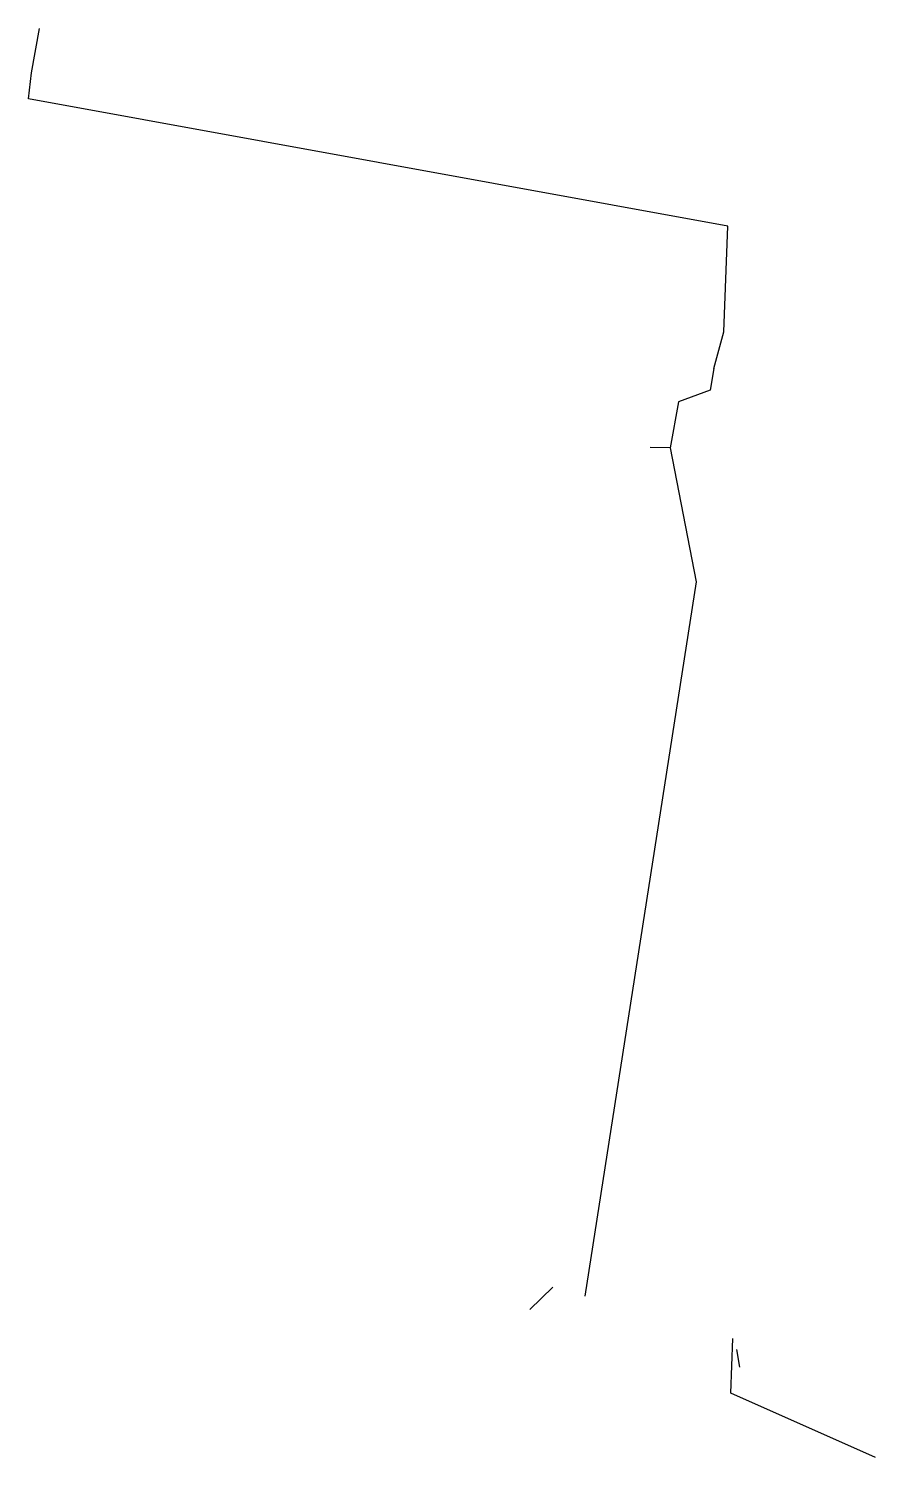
# Model space of a CAD drawing. Header units: inches. Extents: x 661853 to 662033, y 6868106 to 6868410.
import ezdxf

# ---------------------------------------------------------------- set-up
doc = ezdxf.new("R2010")
doc.units = ezdxf.units.IN
doc.header["$MEASUREMENT"] = 0

msp = doc.modelspace()

# ---------------------------------------------------------------- linework, layer by layer
for points in [[(661998.82, 6868337.24), (662000.9, 6868345.02), (662001.81, 6868367.51), (661853.15, 6868394.61), (661853.74, 6868400.12), (661855.43, 6868409.55)], [(661998.82, 6868337.24), (661998.05, 6868332.62), (661991.28, 6868330.13), (661989.52, 6868320.35), (661985.3, 6868320.42)], [(661989.52, 6868320.35), (661995.06, 6868291.86), (661971.37, 6868139.92)], [(661959.71, 6868137.08), (661964.58, 6868141.86)], [(662033.15, 6868105.63), (662002.45, 6868119.3), (662002.81, 6868130.92)], [(662003.59, 6868128.62), (662004.28, 6868124.81)]]:
    msp.add_lwpolyline(points)

doc.saveas('drawing.dxf')
